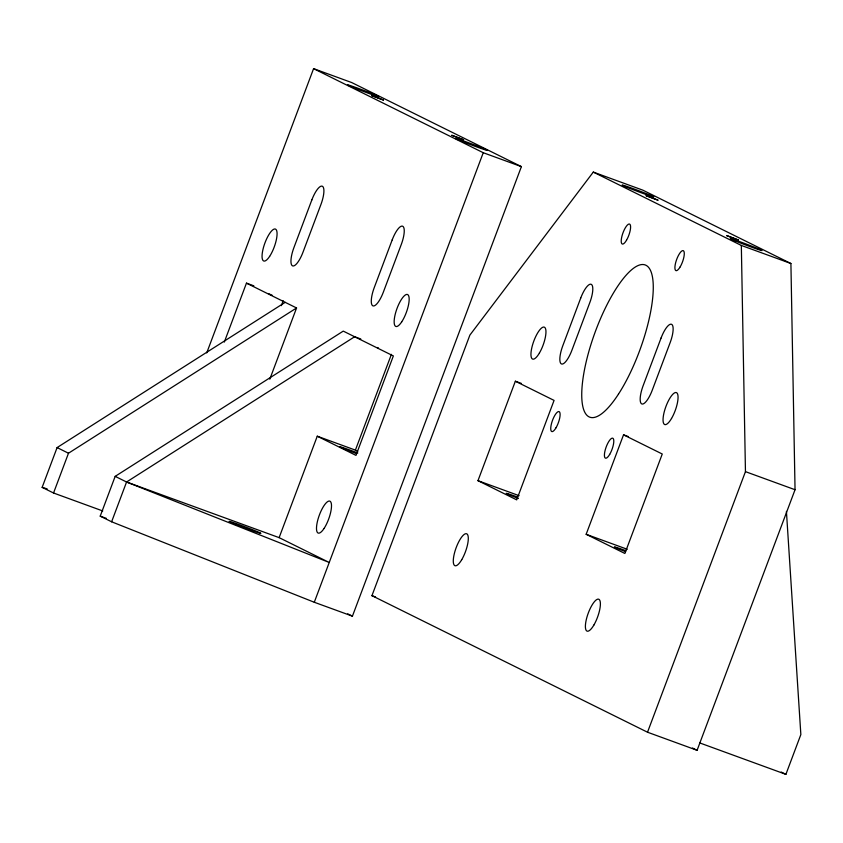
<?xml version="1.0" encoding="UTF-8"?>
<svg xmlns="http://www.w3.org/2000/svg" width="843" height="843" viewBox="0 0 843 843"><rect width="100%" height="100%" fill="white"/><g stroke="black" fill="none" stroke-linecap="round" stroke-linejoin="round"><path stroke-width="1.26" d="M102.751 510.953L53.541 493.007L42.15 487.359L57.103 447.58L285.176 302.331M53.541 493.007L68.494 453.228L296.567 307.969L246.462 283.143L224.312 342.079M206.735 352.89L313.585 68.641L351.721 82.561L521.395 166.629L352.427 616.17L314.281 602.26L111.613 521.785L100.222 516.137L115.175 476.358L343.259 331.109L393.365 355.936L355.978 455.389L317.263 436.2L279.128 537.644L329.234 562.481L126.566 482.006L115.175 476.358M111.613 521.785L126.566 482.006L354.64 336.747L360.793 338.991M281.372 305.651L283.216 300.74M269.802 379.192L296.567 307.969M357.748 451.279L355.398 450.12L391.405 354.345M314.281 602.26L483.25 152.72L313.585 68.641M371.942 595.664L469.888 335.092L593.293 172.088L642.872 190.17L790.913 263.522L795.044 489.73L697.098 750.302L647.519 732.219L371.942 595.664L375.567 596.992M515.358 381.226L554.072 400.404L516.696 499.867L477.97 480.679L515.358 381.226L521.406 383.428M623.535 434.83L662.261 454.008L624.874 553.472L586.159 534.283L623.535 434.83L628.372 436.59M647.519 732.219L745.454 471.648L741.334 245.439L593.293 172.088M699.774 742.936L785.897 774.359L800.85 734.569L786.424 511.416M42.15 487.359L47.145 488.866M741.334 245.439L790.913 263.522M483.25 152.72L521.395 166.629M246.462 283.143L253.848 285.84M745.454 471.648L795.044 489.73M477.97 480.679L519.098 495.673M317.263 436.2L355.398 450.12M586.159 534.283L627.276 549.278M126.566 482.006L279.128 537.644M100.222 516.137L106.376 518.382M781.187 772.019L785.897 774.359M692.461 748.004L697.098 750.302M57.103 447.58L68.494 453.228M347.706 613.83L352.427 616.17M272.247 295.292A17.008 0.537 20.6 0 1 269.012 293.691M356.463 453.608A17.008 0.537 20.6 0 1 339.782 446.758A17.008 0.537 20.6 0 1 357.801 452.976M378.475 348.043A17.008 0.537 20.6 0 1 377.379 347.506M518.445 498.487A17.008 0.537 20.6 0 1 506.211 493.355A17.008 0.537 20.6 0 1 517.57 497.054M625.622 551.701A17.008 0.537 20.6 0 1 614.389 546.938A17.008 0.537 20.6 0 1 625.748 550.658M311.847 199.917L293.901 247.663A17.008 5.058 -70 0 0 292.479 265.83A17.008 5.058 -70 0 0 303.006 252.173L320.951 204.438A17.008 5.058 -70 0 0 322.384 186.261A17.008 5.058 -70 0 0 311.847 199.917M580.743 298L562.797 345.735A17.008 5.058 -70 0 0 561.364 363.913A17.008 5.058 -70 0 0 571.902 350.256L589.847 302.511A17.008 5.058 -70 0 0 591.28 284.344A17.008 5.058 -70 0 0 580.743 298M392.195 239.897L374.239 287.632A17.008 5.058 -70 0 0 372.796 305.809A17.008 5.058 -70 0 0 383.333 292.173L401.289 244.449A17.008 5.058 -70 0 0 402.733 226.261A17.008 5.058 -70 0 0 392.195 239.897M661.091 337.98L643.135 385.704A17.008 5.058 -70 0 0 641.692 403.892A17.008 5.058 -70 0 0 652.229 390.256L670.185 342.521A17.008 5.058 -70 0 0 671.629 324.344A17.008 5.058 -70 0 0 661.091 337.98M371.668 95.575L383.439 100.043L371.668 95.575M451.827 135.302L463.608 139.769L451.827 135.302M646.149 195.681L657.919 200.149L646.149 195.681M726.582 235.534L738.363 240.002L726.582 235.534M236.04 524.494A17.008 0.537 20.6 0 0 260.856 533.377A17.008 0.537 20.6 0 0 238.032 524.251A17.008 0.537 20.6 0 0 236.04 524.494M354.46 87.957A17.008 0.537 20.6 0 0 379.276 96.84A17.008 0.537 20.6 0 0 356.452 87.714A17.008 0.537 20.6 0 0 354.46 87.957M269.612 256.409A17.008 5.058 -70 0 0 276.051 229.517A17.008 5.058 -70 0 0 263.027 249.201A17.008 5.058 -70 0 0 269.612 256.409M401.711 321.857A17.008 5.058 -70 0 0 408.149 294.966A17.008 5.058 -70 0 0 395.125 314.66A17.008 5.058 -70 0 0 401.711 321.857M324.049 528.477A17.008 5.058 -70 0 0 330.488 501.596A17.008 5.058 -70 0 0 317.463 521.28A17.008 5.058 -70 0 0 324.049 528.477M462.638 141.561A17.008 0.537 20.6 0 0 487.454 150.444A17.008 0.537 20.6 0 0 464.63 141.318A17.008 0.537 20.6 0 0 462.638 141.561M671.513 418.486A17.008 5.058 -70 0 0 676.539 392.659A17.008 5.058 -70 0 0 663.62 414.577A17.008 5.058 -70 0 0 671.513 418.486M556.022 427.77A10.632 3.161 -70 0 0 559.162 411.637A10.632 3.161 -70 0 0 551.09 425.325A10.632 3.161 -70 0 0 556.022 427.77M461.753 559.657A17.008 5.058 -70 0 0 466.78 533.83A17.008 5.058 -70 0 0 453.861 555.748A17.008 5.058 -70 0 0 461.753 559.657M593.841 625.106A17.008 5.058 -70 0 0 598.878 599.278A17.008 5.058 -70 0 0 585.959 621.196A17.008 5.058 -70 0 0 593.841 625.106M609.7 454.377A10.632 3.161 -70 0 0 612.84 438.234A10.632 3.161 -70 0 0 604.768 451.932A10.632 3.161 -70 0 0 609.7 454.377M618.477 394.113A81.002 24.078 -70 0 0 648.025 266.778A81.002 24.078 -70 0 0 586.033 362.448A81.002 24.078 -70 0 0 618.477 394.113M539.415 353.027A17.008 5.058 -70 0 0 544.441 327.21A17.008 5.058 -70 0 0 531.522 349.118A17.008 5.058 -70 0 0 539.415 353.027M680.196 266.841A10.632 3.161 -70 0 0 683.336 250.698A10.632 3.161 -70 0 0 675.264 264.396A10.632 3.161 -70 0 0 680.196 266.841M626.507 240.244A10.632 3.161 -70 0 0 629.647 224.101A10.632 3.161 -70 0 0 621.576 237.8A10.632 3.161 -70 0 0 626.507 240.244M627.076 187.315A17.008 0.537 20.6 0 0 653.504 196.946A17.008 0.537 20.6 0 0 633.462 188.748A17.008 0.537 20.6 0 0 627.076 187.315M735.254 240.919A17.008 0.537 20.6 0 0 761.682 250.55A17.008 0.537 20.6 0 0 741.64 242.352A17.008 0.537 20.6 0 0 735.254 240.919"/></g></svg>
